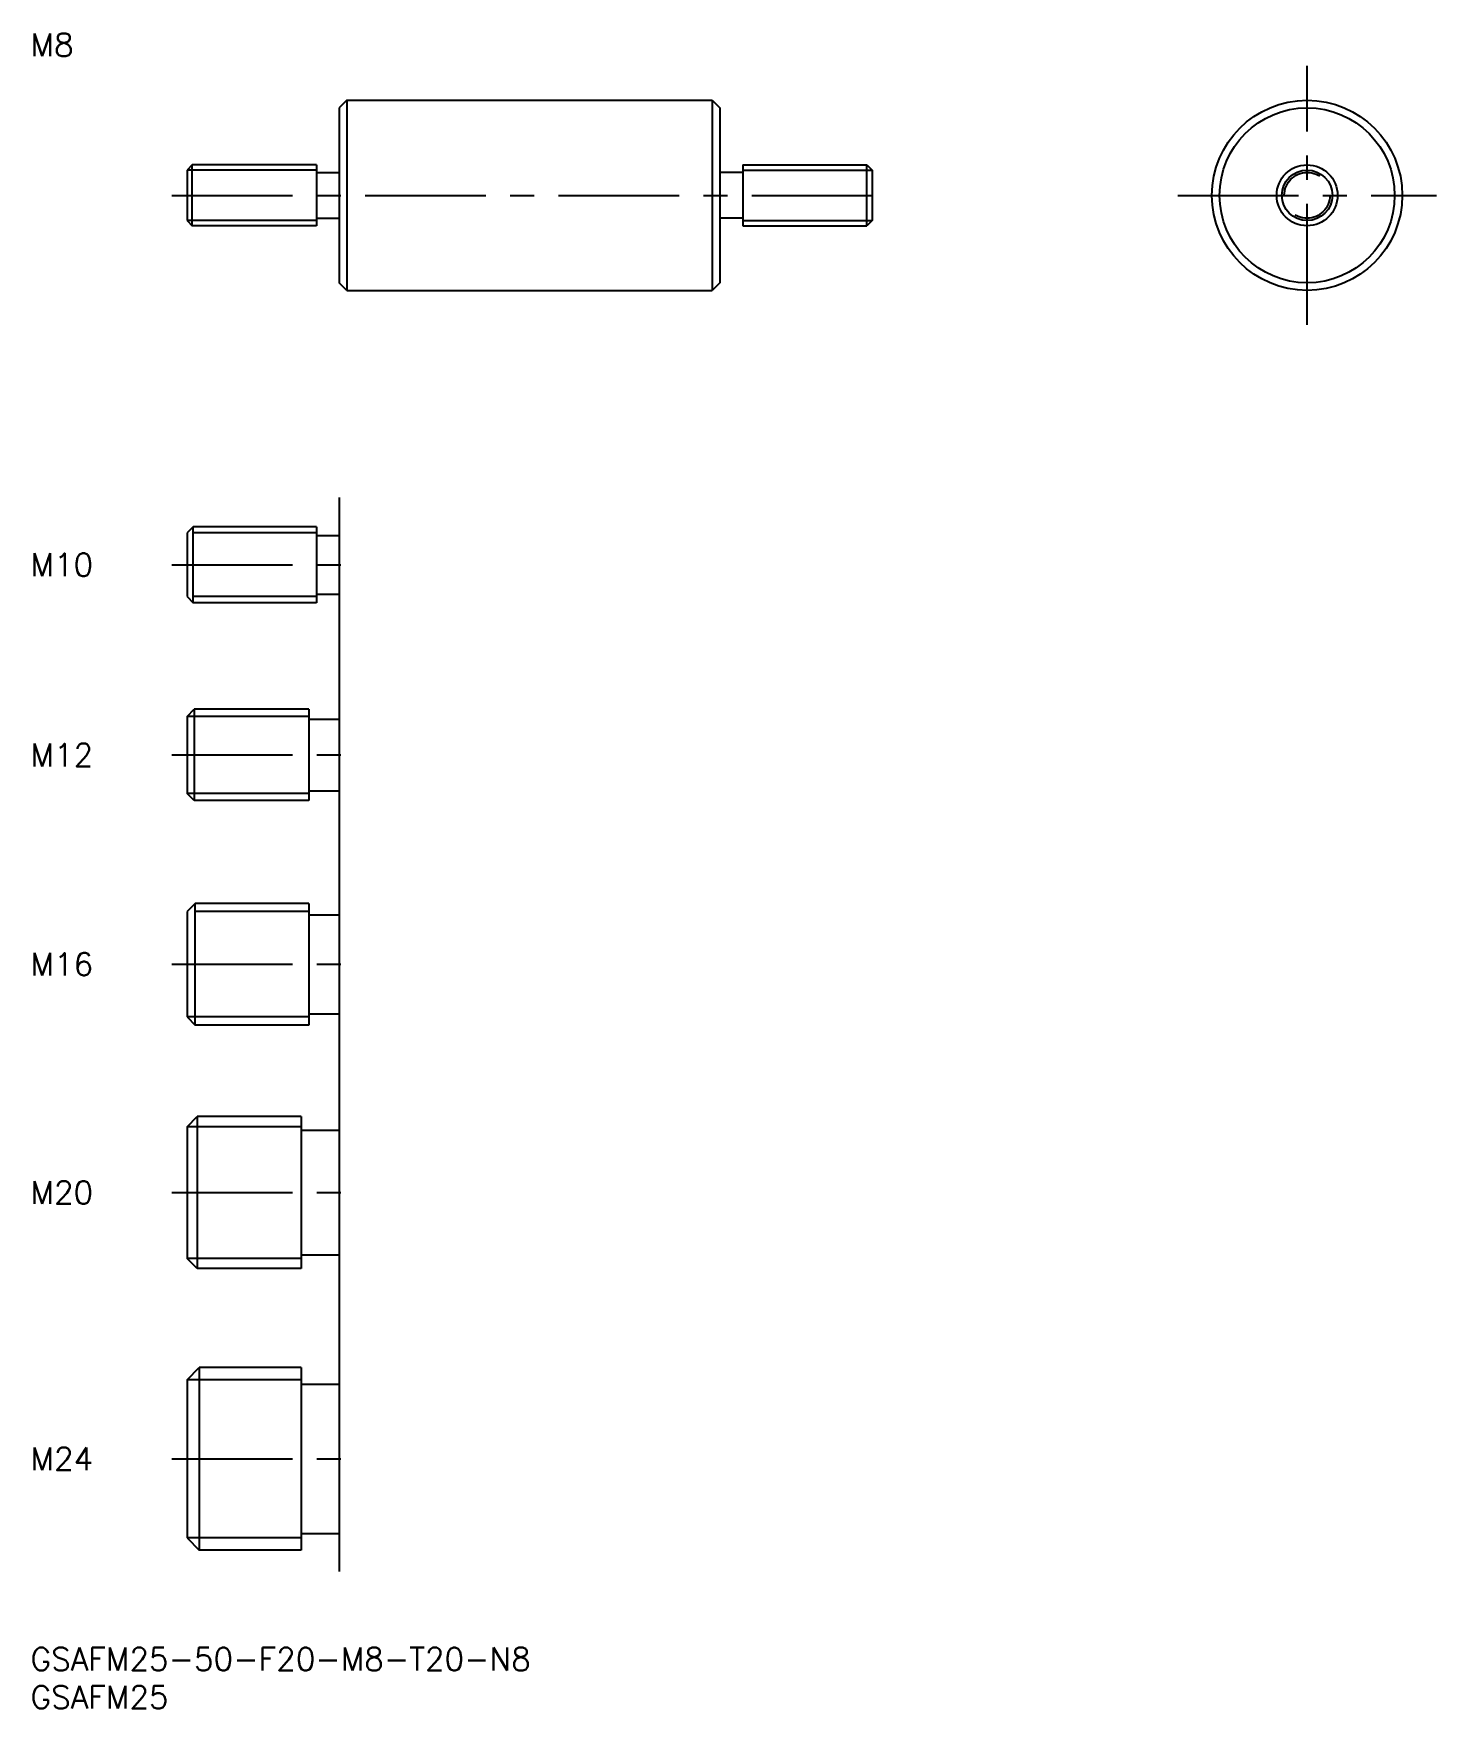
# Model space of a CAD drawing. Extents: x 0 to 185, y -8 to 212.
import ezdxf

# ---------------------------------------------------------------- set-up
doc = ezdxf.new("R2010")
doc.units = 0
doc.header["$LTSCALE"] = 0.5
doc.linetypes.add('CENTER', pattern=[50.8, 31.75, -6.35, 6.35, -6.35])
doc.linetypes.add('DASHED', pattern=[19.05, 12.7, -6.35])
for name, color, linetype in [('MSM_CENTER', 1, 'CENTER'), ('MSM_CONTINUOUS', 7, 'CONTINUOUS'), ('MSM_DASHED', 4, 'DASHED'), ('MSM_NARROW', 5, 'CONTINUOUS'), ('MSM_PART_NUMBER', 7, 'CONTINUOUS')]:
    doc.layers.add(name, color=color, linetype=linetype)
doc.styles.get("Standard").update_dxf_attribs({"font": 'txt.shx', "height": 3, "bigfont": 'bigfont.shx'})

# ---------------------------------------------------------------- blocks, each defined once
blk = doc.blocks.new('*U38')
at = {"layer": 'MSM_PART_NUMBER'}
blk.add_text('GSAFM25-50-F20-M8-T20-N8', height=3, dxfattribs=at).set_placement((0, -3))
blk = doc.blocks.new('*U39')
at = {"layer": 'MSM_PART_NUMBER'}
blk.add_text('GSAFM25', height=3, dxfattribs=at).set_placement((0, -8))
blk = doc.blocks.new('*U41')
at = {"layer": 'MSM_PART_NUMBER'}
blk.add_text('M8', height=3, dxfattribs=at).set_placement((0, 209.11))
blk = doc.blocks.new('*U42')
at = {"layer": 'MSM_PART_NUMBER'}
blk.add_text('M10', height=3, dxfattribs=at).set_placement((0, 140.8))
blk = doc.blocks.new('*U43')
at = {"layer": 'MSM_PART_NUMBER'}
blk.add_text('M12', height=3, dxfattribs=at).set_placement((0, 115.8))
blk = doc.blocks.new('*U44')
at = {"layer": 'MSM_PART_NUMBER'}
blk.add_text('M16', height=3, dxfattribs=at).set_placement((0, 88.3))
blk = doc.blocks.new('*U45')
at = {"layer": 'MSM_PART_NUMBER'}
blk.add_text('M20', height=3, dxfattribs=at).set_placement((0, 58.3))
blk = doc.blocks.new('*U46')
at = {"layer": 'MSM_PART_NUMBER'}
blk.add_text('M24', height=3, dxfattribs=at).set_placement((0, 23.3))

msp = doc.modelspace()

# ---------------------------------------------------------------- linework, layer by layer
at = {"layer": 'MSM_CENTER'}
for p, q in [((167.7, 173.84), (167.7, 207.84)), ((18.55, 190.84), (112.55, 190.84)), ((150.7, 190.84), (184.7, 190.84)), ((18.55, 142.3), (42.55, 142.3)), ((18.55, 117.3), (42.55, 117.3)), ((18.55, 89.8), (42.55, 89.8)), ((18.55, 59.8), (42.55, 59.8)), ((18.55, 24.8), (42.55, 24.8))]:
    msp.add_line(p, q, dxfattribs=at)
at = {"layer": 'MSM_CONTINUOUS'}
for p, q in [((41.55, 203.34), (40.55, 202.34)), ((41.55, 203.34), (89.55, 203.34)), ((41.55, 203.34), (41.55, 178.34)), ((89.55, 203.34), (90.55, 202.34)), ((89.55, 203.34), (89.55, 178.34)), ((40.55, 202.34), (40.55, 179.34)), ((90.55, 202.34), (90.55, 179.34)), ((21.22, 194.84), (20.55, 194.16)), ((20.55, 194.16), (20.55, 187.52)), ((21.22, 186.84), (21.22, 194.84)), ((37.55, 194.84), (21.22, 194.84)), ((37.55, 194.84), (37.55, 186.84)), ((37.55, 193.84), (40.55, 193.84)), ((93.55, 193.84), (90.55, 193.84)), ((93.55, 194.84), (93.55, 186.84)), ((93.55, 194.84), (109.87, 194.84)), ((109.87, 186.84), (109.87, 194.84)), ((109.87, 194.84), (110.55, 194.16)), ((110.55, 194.16), (110.55, 187.52)), ((20.55, 187.52), (21.22, 186.84)), ((37.55, 187.84), (40.55, 187.84)), ((93.55, 187.84), (90.55, 187.84)), ((110.55, 187.52), (109.87, 186.84)), ((37.55, 186.84), (21.22, 186.84)), ((93.55, 186.84), (109.87, 186.84)), ((41.55, 178.34), (40.55, 179.34)), ((41.55, 178.34), (89.55, 178.34)), ((90.55, 179.34), (89.55, 178.34)), ((40.55, 151.15), (40.55, 10)), ((21.36, 147.3), (20.55, 146.49)), ((20.55, 146.49), (20.55, 138.11)), ((37.55, 147.3), (21.36, 147.3)), ((21.36, 137.3), (21.36, 147.3)), ((37.55, 147.3), (37.55, 137.3)), ((37.55, 146.15), (40.55, 146.15)), ((20.55, 138.11), (21.36, 137.3)), ((37.55, 137.3), (21.36, 137.3)), ((37.55, 138.45), (40.55, 138.45)), ((20.55, 122.35), (21.49, 123.3)), ((21.49, 123.3), (21.49, 111.3)), ((36.55, 123.3), (21.49, 123.3)), ((36.55, 123.3), (36.55, 111.3)), ((20.55, 122.35), (20.55, 112.25)), ((36.55, 122), (40.55, 122)), ((36.55, 112.6), (40.55, 112.6)), ((21.49, 111.3), (20.55, 112.25)), ((36.55, 111.3), (21.49, 111.3)), ((21.63, 97.8), (20.55, 96.72)), ((21.63, 81.8), (21.63, 97.8)), ((36.55, 97.8), (21.63, 97.8)), ((36.55, 97.8), (36.55, 81.8)), ((20.55, 96.72), (20.55, 82.88)), ((36.55, 96.3), (40.55, 96.3)), ((20.55, 82.88), (21.63, 81.8)), ((36.55, 81.8), (21.63, 81.8)), ((36.55, 83.3), (40.55, 83.3)), ((20.55, 68.45), (21.9, 69.8)), ((20.55, 68.45), (20.55, 51.15)), ((21.9, 69.8), (21.9, 49.8)), ((35.55, 69.8), (21.9, 69.8)), ((35.55, 69.8), (35.55, 49.8)), ((35.55, 68), (40.55, 68)), ((21.9, 49.8), (20.55, 51.15)), ((35.55, 51.6), (40.55, 51.6)), ((35.55, 49.8), (21.9, 49.8)), ((20.55, 35.18), (22.17, 36.8)), ((22.17, 36.8), (22.17, 12.8)), ((35.55, 36.8), (22.17, 36.8)), ((35.55, 36.8), (35.55, 12.8)), ((20.55, 35.18), (20.55, 14.42)), ((35.55, 34.6), (40.55, 34.6)), ((20.55, 14.42), (22.17, 12.8)), ((35.55, 15), (40.55, 15)), ((35.55, 12.8), (22.17, 12.8))]:
    msp.add_line(p, q, dxfattribs=at)
for radius in [12.5, 11.5, 4]:
    msp.add_circle((167.7, 190.84), radius, dxfattribs=at)
at = {"layer": 'MSM_DASHED'}
msp.add_circle((167.7, 190.84), 3, dxfattribs=at)
at = {"layer": 'MSM_NARROW'}
for p, q in [((37.55, 194.16), (20.55, 194.16)), ((93.55, 194.16), (110.55, 194.16)), ((37.55, 187.52), (20.55, 187.52)), ((93.55, 187.52), (110.55, 187.52)), ((37.55, 146.49), (21.36, 146.49)), ((37.55, 138.11), (21.36, 138.11)), ((36.55, 122.35), (20.55, 122.35)), ((36.55, 112.25), (20.55, 112.25)), ((36.55, 96.72), (21.63, 96.72)), ((36.55, 82.88), (20.55, 82.88)), ((35.55, 68.45), (20.55, 68.45)), ((35.55, 51.15), (20.55, 51.15)), ((35.55, 35.18), (20.55, 35.18)), ((35.55, 14.42), (20.55, 14.42))]:
    msp.add_line(p, q, dxfattribs=at)
msp.add_circle((167.7, 190.84), 3.32, dxfattribs=at)

# ---------------------------------------------------------------- block references
at = {"layer": 'MSM_CONTINUOUS'}
for name in ['*U41', '*U42', '*U43', '*U44', '*U45', '*U46', '*U38', '*U39']:
    msp.add_blockref(name, (0, 0), dxfattribs=at)

doc.saveas('drawing.dxf')
